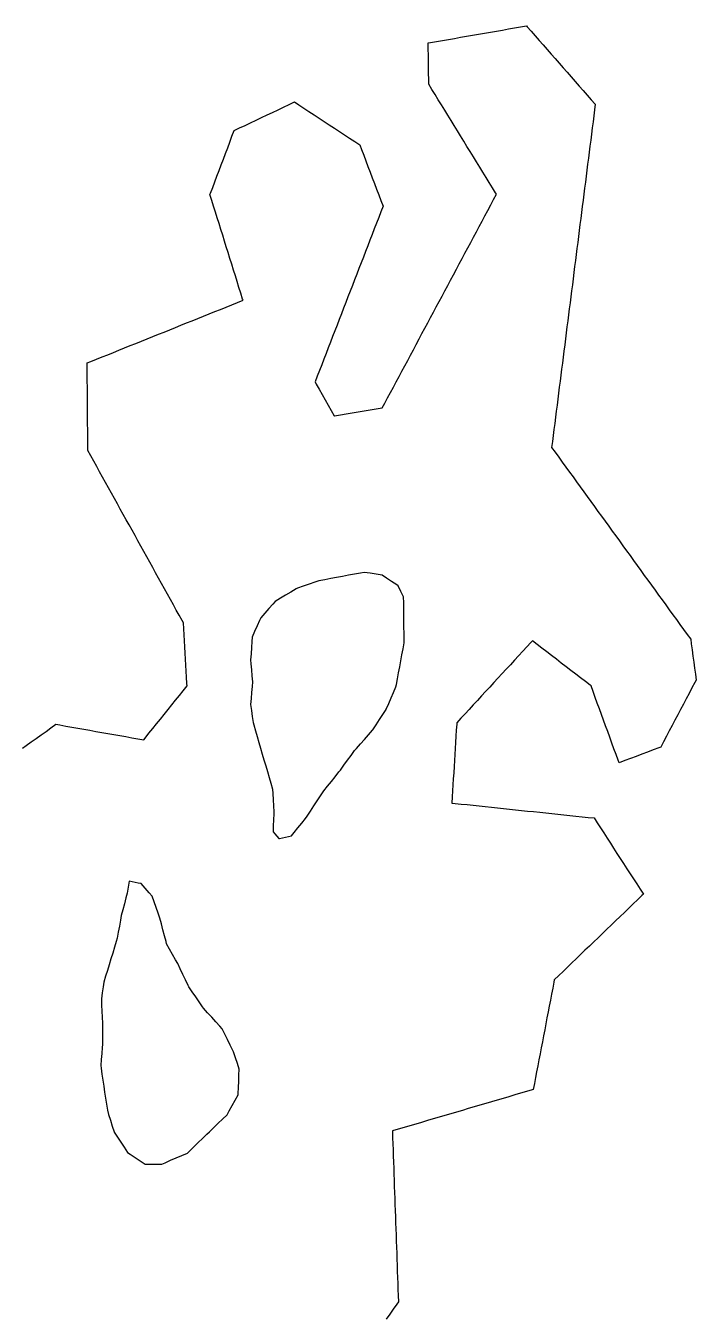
# Model space of a CAD drawing. Header units: millimetres. Extents: x 32 to 3054, y 42 to 5568.
# Drawn here: x 893.9 to 1004.2, y 1613.5 to 1826 of the extents above; entities that cross this region are included whole.
import ezdxf

# ---------------------------------------------------------------- set-up
doc = ezdxf.new("R2010")
doc.units = ezdxf.units.MM
for name, color, linetype in [('ALL_ISLANDS', 7, 'Continuous'), ('OUTLINE_ISLAND_01', 7, 'Continuous'), ('OUTLINE_ISLAND_22', 7, 'Continuous'), ('OUTLINE_ISLAND_26', 7, 'Continuous')]:
    doc.layers.add(name, color=color, linetype=linetype)

msp = doc.modelspace()

# ---------------------------------------------------------------- linework, layer by layer
at = {"layer": 'ALL_ISLANDS'}
msp.add_lwpolyline([(893.3855, 1707.1407), (893.986, 1707.5711), (894.7987, 1708.1537), (895.6115, 1708.7364), (896.4242, 1709.319), (897.237, 1709.9016), (898.0497, 1710.4842), (898.8625, 1711.0668), (899.517, 1710.9512), (900.5017, 1710.7772), (901.4865, 1710.6032), (902.4712, 1710.4292), (903.456, 1710.2552), (904.4407, 1710.0812), (905.4255, 1709.9072), (906.4102, 1709.7331), (907.395, 1709.5591), (908.3797, 1709.3851), (909.3644, 1709.2111), (910.3492, 1709.0371), (911.3339, 1708.8631), (912.3187, 1708.6891), (913.3034, 1708.5151), (913.5406, 1708.8091), (914.1684, 1709.5875), (914.7962, 1710.3659), (915.424, 1711.1442), (916.0518, 1711.9226), (916.6796, 1712.701), (917.3074, 1713.4793), (917.9352, 1714.2577), (918.5631, 1715.0361), (919.1909, 1715.8145), (919.8187, 1716.5928), (920.4465, 1717.3712), (920.421, 1717.8027), (920.362, 1718.8009), (920.303, 1719.7992), (920.244, 1720.7975), (920.185, 1721.7957), (920.126, 1722.794), (920.0671, 1723.7922), (920.0081, 1724.7905), (919.9491, 1725.7888), (919.8901, 1726.787), (919.8311, 1727.7853), (919.6423, 1728.1255), (919.1572, 1729), (918.6721, 1729.8744), (918.187, 1730.7489), (917.7019, 1731.6233), (917.2168, 1732.4978), (916.7316, 1733.3722), (916.2465, 1734.2467), (915.7614, 1735.1211), (915.2763, 1735.9956), (914.7912, 1736.87), (914.3061, 1737.7445), (913.821, 1738.6189), (913.3358, 1739.4934), (912.8507, 1740.3678), (912.3656, 1741.2423), (911.8805, 1742.1167), (911.3954, 1742.9912), (910.9103, 1743.8656), (910.4251, 1744.7401), (909.94, 1745.6145), (909.4549, 1746.489), (908.9698, 1747.3634), (908.4847, 1748.2379), (907.9996, 1749.1123), (907.5145, 1749.9868), (907.0293, 1750.8613), (906.5442, 1751.7357), (906.0591, 1752.6102), (905.574, 1753.4846), (905.0889, 1754.3591), (904.6038, 1755.2335), (904.1187, 1756.108), (904.1154, 1756.5295), (904.1078, 1757.5295), (904.1002, 1758.5294), (904.0926, 1759.5294), (904.085, 1760.5294), (904.0774, 1761.5294), (904.0697, 1762.5293), (904.0621, 1763.5293), (904.0545, 1764.5293), (904.0469, 1765.5292), (904.0393, 1766.5292), (904.0317, 1767.5292), (904.024, 1768.5292), (904.0164, 1769.5291), (904.0088, 1770.5291), (904.6007, 1770.7672), (905.5284, 1771.1404), (906.4561, 1771.5137), (907.3839, 1771.8869), (908.3116, 1772.2601), (909.2394, 1772.6334), (910.1671, 1773.0066), (911.0948, 1773.3798), (912.0226, 1773.753), (912.9503, 1774.1263), (913.8781, 1774.4995), (914.8058, 1774.8727), (915.7335, 1775.246), (916.6613, 1775.6192), (917.589, 1775.9924), (918.5168, 1776.3657), (919.4445, 1776.7389), (920.3722, 1777.1121), (921.3, 1777.4853), (922.2277, 1777.8586), (923.1554, 1778.2318), (924.0832, 1778.605), (925.0109, 1778.9783), (925.9387, 1779.3515), (926.8664, 1779.7247), (927.7941, 1780.098), (928.7219, 1780.4712), (929.6496, 1780.8444), (929.5852, 1781.0504), (929.287, 1782.0049), (928.9887, 1782.9594), (928.6904, 1783.9139), (928.3922, 1784.8683), (928.0939, 1785.8228), (927.7956, 1786.7773), (927.4974, 1787.7318), (927.1991, 1788.6863), (926.9008, 1789.6408), (926.6025, 1790.5952), (926.3043, 1791.5497), (926.006, 1792.5042), (925.7077, 1793.4587), (925.4095, 1794.4132), (925.1112, 1795.3676), (924.8129, 1796.3221), (924.5147, 1797.2766), (924.2164, 1798.2311), (924.3063, 1798.4701), (924.6586, 1799.406), (925.0108, 1800.342), (925.363, 1801.2779), (925.7152, 1802.2138), (926.0674, 1803.1497), (926.4196, 1804.0856), (926.7719, 1805.0215), (927.1241, 1805.9575), (927.4763, 1806.8934), (927.8285, 1807.8293), (928.1807, 1808.7652), (928.1898, 1808.7695), (929.0932, 1809.1983), (929.9966, 1809.6271), (930.9, 1810.0559), (931.8034, 1810.4847), (932.7067, 1810.9135), (933.6101, 1811.3424), (934.5135, 1811.7712), (935.4169, 1812.2), (936.3203, 1812.6288), (937.2237, 1813.0576), (938.1271, 1813.4864), (938.8293, 1813.0253), (939.6652, 1812.4764), (940.5011, 1811.9275), (941.337, 1811.3786), (942.1729, 1810.8297), (943.0087, 1810.2808), (943.8446, 1809.7319), (944.6805, 1809.183), (945.5164, 1808.6341), (946.3523, 1808.0852), (947.1882, 1807.5363), (948.0241, 1806.9874), (948.86, 1806.4385), (949.1467, 1805.6846), (949.5022, 1804.7499), (949.8577, 1803.8152), (950.2132, 1802.8806), (950.5687, 1801.9459), (950.9242, 1801.0112), (951.2797, 1800.0765), (951.6352, 1799.1418), (951.9907, 1798.2072), (952.3461, 1797.2725), (952.7016, 1796.3378), (952.6973, 1796.3265), (952.3364, 1795.3939), (951.9755, 1794.4613), (951.6146, 1793.5287), (951.2538, 1792.5961), (950.8929, 1791.6635), (950.532, 1790.7308), (950.1711, 1789.7982), (949.8102, 1788.8656), (949.4494, 1787.933), (949.0885, 1787.0004), (948.7276, 1786.0678), (948.3667, 1785.1352), (948.0058, 1784.2026), (947.645, 1783.2699), (947.2841, 1782.3373), (946.9232, 1781.4047), (946.5623, 1780.4721), (946.2014, 1779.5395), (945.8406, 1778.6069), (945.4797, 1777.6743), (945.1188, 1776.7417), (944.7579, 1775.809), (944.3971, 1774.8764), (944.0362, 1773.9438), (943.6753, 1773.0112), (943.3144, 1772.0786), (942.9535, 1771.146), (942.5927, 1770.2134), (942.2318, 1769.2808), (941.8709, 1768.3481), (941.51, 1767.4155), (941.7094, 1767.0639), (942.2026, 1766.194), (942.6958, 1765.3241), (943.1891, 1764.4542), (943.6823, 1763.5843), (944.1755, 1762.7144), (944.6687, 1761.8445), (944.676, 1761.8457), (945.6628, 1762.0075), (946.6496, 1762.1694), (947.6364, 1762.3312), (948.6233, 1762.4931), (949.6101, 1762.6549), (950.5969, 1762.8168), (951.5837, 1762.9787), (952.5705, 1763.1405), (952.9718, 1763.8917), (953.443, 1764.7737), (953.9143, 1765.6557), (954.3855, 1766.5377), (954.8567, 1767.4197), (955.3279, 1768.3018), (955.7991, 1769.1838), (956.2703, 1770.0658), (956.7416, 1770.9478), (957.2128, 1771.8298), (957.684, 1772.7119), (958.1552, 1773.5939), (958.6264, 1774.4759), (959.0976, 1775.3579), (959.5689, 1776.2399), (960.0401, 1777.1219), (960.5113, 1778.004), (960.9825, 1778.886), (961.4537, 1779.768), (961.9249, 1780.65), (962.3962, 1781.532), (962.8674, 1782.414), (963.3386, 1783.2961), (963.8098, 1784.1781), (964.281, 1785.0601), (964.7522, 1785.9421), (965.2235, 1786.8241), (965.6947, 1787.7062), (966.1659, 1788.5882), (966.6371, 1789.4702), (967.1083, 1790.3522), (967.5795, 1791.2342), (968.0508, 1792.1162), (968.522, 1792.9983), (968.9932, 1793.8803), (969.4644, 1794.7623), (969.9356, 1795.6443), (970.4068, 1796.5263), (970.8781, 1797.4083), (971.3493, 1798.2904), (971.2124, 1798.5131), (970.6887, 1799.365), (970.165, 1800.2169), (969.6414, 1801.0688), (969.1177, 1801.9207), (968.594, 1802.7727), (968.0703, 1803.6246), (967.5466, 1804.4765), (967.023, 1805.3284), (966.4993, 1806.1803), (965.9756, 1807.0322), (965.4519, 1807.8842), (964.9283, 1808.7361), (964.4046, 1809.588), (963.8809, 1810.4399), (963.3572, 1811.2918), (962.8336, 1812.1437), (962.3099, 1812.9957), (961.7862, 1813.8476), (961.2625, 1814.6995), (960.7389, 1815.5514), (960.2152, 1816.4033), (960.2036, 1817.1976), (960.1891, 1818.1975), (960.1745, 1819.1974), (960.16, 1820.1973), (960.1454, 1821.1972), (960.1308, 1822.1971), (960.1163, 1823.197), (960.5062, 1823.2649), (961.4914, 1823.4367), (962.4765, 1823.6084), (963.4616, 1823.7801), (964.4468, 1823.9518), (965.4319, 1824.1236), (966.4171, 1824.2953), (967.4022, 1824.467), (968.3874, 1824.6387), (969.3725, 1824.8105), (970.3577, 1824.9822), (971.3428, 1825.1539), (972.3279, 1825.3256), (973.3131, 1825.4974), (974.2982, 1825.6691), (975.2834, 1825.8408), (976.2685, 1826.0125), (976.39, 1825.8742), (977.05, 1825.1229), (977.71, 1824.3716), (978.3699, 1823.6203), (979.0299, 1822.869), (979.6899, 1822.1177), (980.3498, 1821.3665), (981.0098, 1820.6152), (981.6698, 1819.8639), (982.3297, 1819.1126), (982.9897, 1818.3613), (983.6497, 1817.61), (984.3096, 1816.8587), (984.9696, 1816.1074), (985.6296, 1815.3561), (986.2895, 1814.6048), (986.9495, 1813.8535), (987.6095, 1813.1022), (987.492, 1812.1776), (987.3659, 1811.1856), (987.2399, 1810.1936), (987.1138, 1809.2016), (986.9878, 1808.2095), (986.8617, 1807.2175), (986.7357, 1806.2255), (986.6096, 1805.2335), (986.4836, 1804.2414), (986.3575, 1803.2494), (986.2315, 1802.2574), (986.1054, 1801.2654), (985.9794, 1800.2734), (985.8533, 1799.2813), (985.7272, 1798.2893), (985.6012, 1797.2973), (985.4751, 1796.3053), (985.3491, 1795.3132), (985.223, 1794.3212), (985.097, 1793.3292), (984.9709, 1792.3372), (984.8449, 1791.3451), (984.7188, 1790.3531), (984.5928, 1789.3611), (984.4667, 1788.3691), (984.3407, 1787.377), (984.2146, 1786.385), (984.0886, 1785.393), (983.9625, 1784.401), (983.8364, 1783.409), (983.7104, 1782.4169), (983.5843, 1781.4249), (983.4583, 1780.4329), (983.3322, 1779.4409), (983.2062, 1778.4488), (983.0801, 1777.4568), (982.9541, 1776.4648), (982.828, 1775.4728), (982.702, 1774.4807), (982.5759, 1773.4887), (982.4499, 1772.4967), (982.3238, 1771.5047), (982.1978, 1770.5126), (982.0717, 1769.5206), (981.9457, 1768.5286), (981.8196, 1767.5366), (981.6935, 1766.5446), (981.5675, 1765.5525), (981.4414, 1764.5605), (981.3154, 1763.5685), (981.1893, 1762.5765), (981.0633, 1761.5844), (980.9372, 1760.5924), (980.8112, 1759.6004), (980.6851, 1758.6084), (980.5591, 1757.6163), (980.433, 1756.6243), (981.0135, 1755.8232), (981.6003, 1755.0134), (982.187, 1754.2036), (982.7738, 1753.3939), (983.3605, 1752.5841), (983.9473, 1751.7743), (984.534, 1750.9645), (985.1207, 1750.1548), (985.7075, 1749.345), (986.2942, 1748.5352), (986.881, 1747.7255), (987.4677, 1746.9157), (988.0545, 1746.1059), (988.6412, 1745.2962), (989.228, 1744.4864), (989.8147, 1743.6766), (990.4015, 1742.8668), (990.9882, 1742.0571), (991.575, 1741.2473), (992.1617, 1740.4375), (992.7485, 1739.6278), (993.3352, 1738.818), (993.922, 1738.0082), (994.5087, 1737.1984), (995.0955, 1736.3887), (995.6822, 1735.5789), (996.2689, 1734.7691), (996.8557, 1733.9594), (997.4424, 1733.1496), (998.0292, 1732.3398), (998.6159, 1731.5301), (999.2027, 1730.7203), (999.7894, 1729.9105), (1000.3762, 1729.1007), (1000.9629, 1728.291), (1001.5497, 1727.4812), (1002.1364, 1726.6714), (1002.7232, 1725.8617), (1003.3099, 1725.0519), (1003.4129, 1724.2862), (1003.5461, 1723.2952), (1003.6794, 1722.3041), (1003.8126, 1721.313), (1003.9459, 1720.3219), (1004.0791, 1719.3308), (1004.2124, 1718.3398), (1003.9933, 1717.9255), (1003.5256, 1717.0416), (1003.0579, 1716.1577), (1002.5903, 1715.2738), (1002.1226, 1714.3899), (1001.655, 1713.506), (1001.1873, 1712.6221), (1000.7196, 1711.7382), (1000.252, 1710.8543), (999.7843, 1709.9704), (999.3167, 1709.0865), (998.849, 1708.2026), (998.3813, 1707.3186), (998.0718, 1707.202), (997.1359, 1706.8496), (996.2001, 1706.4971), (995.2643, 1706.1446), (994.3285, 1705.7921), (993.3927, 1705.4396), (992.4568, 1705.0872), (991.521, 1704.7347), (991.3646, 1705.1651), (991.0231, 1706.1049), (990.6816, 1707.0448), (990.34, 1707.9847), (989.9985, 1708.9245), (989.657, 1709.8644), (989.3154, 1710.8043), (988.9739, 1711.7441), (988.6324, 1712.684), (988.2908, 1713.6239), (987.9493, 1714.5638), (987.6078, 1715.5036), (987.2662, 1716.4435), (986.9247, 1717.3834), (986.7776, 1717.4963), (985.9844, 1718.1052), (985.1911, 1718.714), (984.3978, 1719.3229), (983.6046, 1719.9318), (982.8113, 1720.5407), (982.0181, 1721.1496), (981.2248, 1721.7585), (980.4316, 1722.3674), (979.6383, 1722.9763), (978.845, 1723.5851), (978.0518, 1724.194), (977.2585, 1724.8029), (977.0268, 1724.5517), (976.3489, 1723.8165), (975.671, 1723.0814), (974.993, 1722.3463), (974.3151, 1721.6112), (973.6372, 1720.876), (972.9593, 1720.1409), (972.2813, 1719.4058), (971.6034, 1718.6707), (970.9255, 1717.9355), (970.2475, 1717.2004), (969.5696, 1716.4653), (968.8917, 1715.7302), (968.2137, 1714.995), (967.5358, 1714.2599), (966.8579, 1713.5248), (966.18, 1712.7896), (965.502, 1712.0545), (964.8241, 1711.3194), (964.8093, 1711.083), (964.747, 1710.085), (964.6847, 1709.0869), (964.6223, 1708.0889), (964.56, 1707.0908), (964.4977, 1706.0928), (964.4353, 1705.0947), (964.373, 1704.0966), (964.3107, 1703.0986), (964.2483, 1702.1005), (964.186, 1701.1025), (964.1237, 1700.1044), (964.0613, 1699.1064), (963.999, 1698.1083), (964.5437, 1698.0511), (965.5382, 1697.9466), (966.5327, 1697.8422), (967.5272, 1697.7377), (968.5218, 1697.6332), (969.5163, 1697.5288), (970.5108, 1697.4243), (971.5054, 1697.3198), (972.4999, 1697.2154), (973.4944, 1697.1109), (974.4889, 1697.0064), (975.4835, 1696.902), (976.478, 1696.7975), (977.4725, 1696.693), (978.4671, 1696.5886), (979.4616, 1696.4841), (980.4561, 1696.3796), (981.4506, 1696.2752), (982.4452, 1696.1707), (983.4397, 1696.0662), (984.4342, 1695.9618), (985.4288, 1695.8573), (986.4233, 1695.7528), (987.4178, 1695.6484), (987.923, 1694.8662), (988.4656, 1694.0262), (989.0081, 1693.1862), (989.5507, 1692.3462), (990.0933, 1691.5062), (990.6358, 1690.6662), (991.1784, 1689.8262), (991.721, 1688.9862), (992.2635, 1688.1461), (992.8061, 1687.3061), (993.3487, 1686.4661), (993.8912, 1685.6261), (994.4338, 1684.7861), (994.9764, 1683.9461), (995.5189, 1683.1061), (995.2842, 1682.8803), (994.5633, 1682.1872), (993.8425, 1681.494), (993.1217, 1680.8009), (992.4009, 1680.1078), (991.6801, 1679.4147), (990.9593, 1678.7215), (990.2384, 1678.0284), (989.5176, 1677.3353), (988.7968, 1676.6421), (988.076, 1675.949), (987.3552, 1675.2559), (986.6344, 1674.5628), (985.9136, 1673.8696), (985.1927, 1673.1765), (984.4719, 1672.4834), (983.7511, 1671.7903), (983.0303, 1671.0971), (982.3095, 1670.404), (981.5887, 1669.7109), (980.8678, 1669.0177), (980.7934, 1668.6299), (980.6049, 1667.6479), (980.4163, 1666.6658), (980.2278, 1665.6837), (980.0393, 1664.7017), (979.8507, 1663.7196), (979.6622, 1662.7375), (979.4737, 1661.7555), (979.2851, 1660.7734), (979.0966, 1659.7913), (978.9081, 1658.8093), (978.7195, 1657.8272), (978.531, 1656.8451), (978.3425, 1655.8631), (978.1539, 1654.881), (977.9654, 1653.8989), (977.7769, 1652.9169), (977.5884, 1651.9348), (977.3998, 1650.9527), (977.2522, 1650.9094), (976.2927, 1650.6279), (975.3331, 1650.3463), (974.3736, 1650.0647), (973.414, 1649.7832), (972.4545, 1649.5016), (971.4949, 1649.22), (970.5354, 1648.9385), (969.5759, 1648.6569), (968.6163, 1648.3753), (967.6568, 1648.0938), (966.6972, 1647.8122), (965.7377, 1647.5306), (964.7781, 1647.2491), (963.8186, 1646.9675), (962.8591, 1646.6859), (961.8995, 1646.4044), (960.94, 1646.1228), (959.9804, 1645.8413), (959.0209, 1645.5597), (958.0614, 1645.2781), (957.1018, 1644.9966), (956.1423, 1644.715), (955.1827, 1644.4334), (954.2232, 1644.1519), (954.2278, 1644.0216), (954.2632, 1643.0222), (954.2985, 1642.0228), (954.3339, 1641.0234), (954.3693, 1640.0241), (954.4046, 1639.0247), (954.44, 1638.0253), (954.4754, 1637.0259), (954.5107, 1636.0266), (954.5461, 1635.0272), (954.5815, 1634.0278), (954.6168, 1633.0284), (954.6522, 1632.0291), (954.6876, 1631.0297), (954.7229, 1630.0303), (954.7583, 1629.0309), (954.7937, 1628.0316), (954.829, 1627.0322), (954.8644, 1626.0328), (954.8998, 1625.0335), (954.9351, 1624.0341), (954.9705, 1623.0347), (955.0059, 1622.0353), (955.0412, 1621.036), (955.0766, 1620.0366), (955.112, 1619.0372), (955.1473, 1618.0378), (955.1827, 1617.0385), (955.2181, 1616.0391), (954.9425, 1615.6449), (954.3695, 1614.8254), (953.7965, 1614.0059), (953.2235, 1613.1863)], dxfattribs=at)
for points in [[(952.5489, 1735.6177), (951.56, 1735.766), (950.571, 1735.9144), (949.5821, 1736.0628), (948.9893, 1735.9521), (948.0063, 1735.7686), (947.0233, 1735.5851), (946.0403, 1735.4016), (945.0572, 1735.2181), (944.0742, 1735.0346), (943.0912, 1734.8511), (942.1082, 1734.6676), (941.4585, 1734.4493), (940.5105, 1734.131), (939.5625, 1733.8126), (938.6146, 1733.4942), (938.3709, 1733.3487), (937.5124, 1732.836), (936.6538, 1732.3233), (935.7952, 1731.8105), (934.9367, 1731.2978), (934.5526, 1730.8629), (933.8906, 1730.1134), (933.2287, 1729.3639), (932.5667, 1728.6143), (932.3702, 1728.1727), (931.9636, 1727.2591), (931.5571, 1726.3455), (931.1505, 1725.4318), (931.1012, 1724.6832), (931.0354, 1723.6853), (930.9697, 1722.6875), (930.904, 1721.6897), (930.9563, 1721.0419), (931.0368, 1720.0451), (931.1172, 1719.0483), (931.1977, 1718.0516), (931.1339, 1717.2935), (931.0501, 1716.297), (930.9663, 1715.3005), (930.8825, 1714.3041), (931.0202, 1713.3322), (931.1605, 1712.3421), (931.3008, 1711.3519), (931.4134, 1710.9676), (931.6947, 1710.008), (931.976, 1709.0484), (932.2572, 1708.0887), (932.5385, 1707.1291), (932.8197, 1706.1695), (933.101, 1705.2098), (933.3823, 1704.2502), (933.6635, 1703.2906), (933.9448, 1702.3309), (934.226, 1701.3713), (934.5073, 1700.4117), (934.5476, 1699.6579), (934.6009, 1698.6594), (934.6543, 1697.6608), (934.7077, 1696.6622), (934.697, 1696.3484), (934.6631, 1695.349), (934.6293, 1694.3495), (934.5954, 1693.3501), (934.8788, 1693.0197), (935.5299, 1692.2606), (935.6694, 1692.2911), (936.6464, 1692.5043), (937.6234, 1692.7176), (938.0539, 1693.2444), (938.6867, 1694.0187), (939.3195, 1694.7931), (939.9523, 1695.5674), (940.2105, 1695.961), (940.7588, 1696.7972), (941.3072, 1697.6335), (941.8556, 1698.4697), (942.4039, 1699.306), (942.9523, 1700.1422), (943.5551, 1700.8882), (944.1836, 1701.666), (944.8121, 1702.4438), (945.4406, 1703.2217), (945.6638, 1703.5293), (946.2511, 1704.3387), (946.8384, 1705.1481), (947.4257, 1705.9575), (948.013, 1706.7669), (948.2955, 1707.0865), (948.9578, 1707.8358), (949.6201, 1708.585), (950.2824, 1709.3343), (950.9446, 1710.0835), (950.9995, 1710.1664), (951.5512, 1711.0004), (952.103, 1711.8344), (952.6547, 1712.6684), (953.2065, 1713.5024), (953.2306, 1713.5582), (953.6271, 1714.4762), (954.0236, 1715.3943), (954.4202, 1716.3123), (954.8167, 1717.2303), (954.8838, 1717.5892), (955.0675, 1718.5722), (955.2512, 1719.5552), (955.435, 1720.5382), (955.6187, 1721.5212), (955.8024, 1722.5041), (955.9862, 1723.4871), (956.1699, 1724.4701), (956.1626, 1725.0655), (956.1503, 1726.0655), (956.138, 1727.0654), (956.1257, 1728.0653), (956.1134, 1729.0652), (956.1012, 1730.0652), (956.0889, 1731.0651), (956.0766, 1732.065), (955.6443, 1732.9386), (955.2009, 1733.8349), (954.9331, 1734.0149), (954.1032, 1734.5728), (953.2733, 1735.1307)], [(910.8927, 1685.2272), (910.7407, 1684.2388), (910.5886, 1683.2505), (910.3851, 1682.4865), (910.1277, 1681.5202), (909.8702, 1680.5539), (909.6128, 1679.5876), (909.48, 1678.847), (909.3035, 1677.8627), (909.127, 1676.8784), (908.9505, 1675.8941), (908.7813, 1675.3348), (908.4919, 1674.3776), (908.2024, 1673.4204), (907.913, 1672.4632), (907.6236, 1671.506), (907.3341, 1670.5488), (907.0447, 1669.5916), (906.7553, 1668.6344), (906.6373, 1667.8564), (906.4875, 1666.8677), (906.3376, 1665.879), (906.3381, 1665.8662), (906.3798, 1664.8671), (906.4215, 1663.868), (906.4633, 1662.8688), (906.505, 1661.8697), (906.5075, 1661.3641), (906.5127, 1660.3641), (906.5178, 1659.3642), (906.5229, 1658.3642), (906.4832, 1657.8816), (906.401, 1656.885), (906.3189, 1655.8884), (906.2367, 1654.8918), (906.2993, 1654.4691), (906.4457, 1653.4798), (906.5921, 1652.4906), (906.7385, 1651.5014), (906.885, 1650.5122), (907.0314, 1649.523), (907.1778, 1648.5337), (907.3242, 1647.5445), (907.5367, 1646.8578), (907.8322, 1645.9024), (908.1277, 1644.9471), (908.4232, 1643.9917), (908.4408, 1643.9648), (908.9877, 1643.1276), (909.5347, 1642.2904), (910.0816, 1641.4532), (910.6285, 1640.6161), (911.0583, 1640.3289), (911.8899, 1639.7734), (912.7214, 1639.2179), (913.5529, 1638.6624), (914.318, 1638.6714), (915.3179, 1638.683), (916.3178, 1638.6947), (916.8188, 1638.9122), (917.736, 1639.3106), (918.6532, 1639.7089), (919.5705, 1640.1073), (920.4877, 1640.5057), (920.8274, 1640.8352), (921.5452, 1641.5314), (922.263, 1642.2277), (922.9808, 1642.9239), (923.6986, 1643.6202), (924.1251, 1644.025), (924.8503, 1644.7135), (925.5756, 1645.402), (926.3008, 1646.0904), (927.0261, 1646.7789), (927.3977, 1647.4647), (927.8741, 1648.344), (928.3504, 1649.2232), (928.8268, 1650.1024), (928.8373, 1650.3161), (928.8862, 1651.3149), (928.9351, 1652.3137), (928.984, 1653.3125), (929.0329, 1654.3113), (928.7206, 1655.2511), (928.4053, 1656.2001), (928.09, 1657.1491), (927.9738, 1657.3851), (927.5322, 1658.2824), (927.0907, 1659.1796), (926.6491, 1660.0768), (926.2076, 1660.9741), (925.8368, 1661.3836), (925.1657, 1662.1249), (924.4945, 1662.8662), (923.8234, 1663.6075), (923.1522, 1664.3488), (923.0076, 1664.5558), (922.4346, 1665.3753), (921.8617, 1666.1949), (921.2887, 1667.0145), (920.7158, 1667.8341), (920.6003, 1668.081), (920.1767, 1668.9869), (919.753, 1669.8927), (919.3294, 1670.7985), (918.9057, 1671.7043), (918.5517, 1672.3316), (918.0601, 1673.2024), (917.5685, 1674.0733), (917.077, 1674.9441), (916.9816, 1675.3108), (916.73, 1676.2786), (916.4783, 1677.2464), (916.2267, 1678.2142), (915.975, 1679.182), (915.6951, 1679.9615), (915.357, 1680.9026), (915.019, 1681.8438), (914.681, 1682.7849), (914.2071, 1683.3338), (913.5536, 1684.0907), (912.9001, 1684.8477), (912.4102, 1684.9403), (911.4276, 1685.1261)]]:
    msp.add_lwpolyline(points, close=True, dxfattribs=at)
at = {"layer": 'OUTLINE_ISLAND_01'}
msp.add_lwpolyline([(893.3855, 1707.1407), (893.986, 1707.5711), (894.7987, 1708.1537), (895.6115, 1708.7364), (896.4242, 1709.319), (897.237, 1709.9016), (898.0497, 1710.4842), (898.8625, 1711.0668), (899.517, 1710.9512), (900.5017, 1710.7772), (901.4865, 1710.6032), (902.4712, 1710.4292), (903.456, 1710.2552), (904.4407, 1710.0812), (905.4255, 1709.9072), (906.4102, 1709.7331), (907.395, 1709.5591), (908.3797, 1709.3851), (909.3644, 1709.2111), (910.3492, 1709.0371), (911.3339, 1708.8631), (912.3187, 1708.6891), (913.3034, 1708.5151), (913.5406, 1708.8091), (914.1684, 1709.5875), (914.7962, 1710.3659), (915.424, 1711.1442), (916.0518, 1711.9226), (916.6796, 1712.701), (917.3074, 1713.4793), (917.9352, 1714.2577), (918.5631, 1715.0361), (919.1909, 1715.8145), (919.8187, 1716.5928), (920.4465, 1717.3712), (920.421, 1717.8027), (920.362, 1718.8009), (920.303, 1719.7992), (920.244, 1720.7975), (920.185, 1721.7957), (920.126, 1722.794), (920.0671, 1723.7922), (920.0081, 1724.7905), (919.9491, 1725.7888), (919.8901, 1726.787), (919.8311, 1727.7853), (919.6423, 1728.1255), (919.1572, 1729), (918.6721, 1729.8744), (918.187, 1730.7489), (917.7019, 1731.6233), (917.2168, 1732.4978), (916.7316, 1733.3722), (916.2465, 1734.2467), (915.7614, 1735.1211), (915.2763, 1735.9956), (914.7912, 1736.87), (914.3061, 1737.7445), (913.821, 1738.6189), (913.3358, 1739.4934), (912.8507, 1740.3678), (912.3656, 1741.2423), (911.8805, 1742.1167), (911.3954, 1742.9912), (910.9103, 1743.8656), (910.4251, 1744.7401), (909.94, 1745.6145), (909.4549, 1746.489), (908.9698, 1747.3634), (908.4847, 1748.2379), (907.9996, 1749.1123), (907.5145, 1749.9868), (907.0293, 1750.8613), (906.5442, 1751.7357), (906.0591, 1752.6102), (905.574, 1753.4846), (905.0889, 1754.3591), (904.6038, 1755.2335), (904.1187, 1756.108), (904.1154, 1756.5295), (904.1078, 1757.5295), (904.1002, 1758.5294), (904.0926, 1759.5294), (904.085, 1760.5294), (904.0774, 1761.5294), (904.0697, 1762.5293), (904.0621, 1763.5293), (904.0545, 1764.5293), (904.0469, 1765.5292), (904.0393, 1766.5292), (904.0317, 1767.5292), (904.024, 1768.5292), (904.0164, 1769.5291), (904.0088, 1770.5291), (904.6007, 1770.7672), (905.5284, 1771.1404), (906.4561, 1771.5137), (907.3839, 1771.8869), (908.3116, 1772.2601), (909.2394, 1772.6334), (910.1671, 1773.0066), (911.0948, 1773.3798), (912.0226, 1773.753), (912.9503, 1774.1263), (913.8781, 1774.4995), (914.8058, 1774.8727), (915.7335, 1775.246), (916.6613, 1775.6192), (917.589, 1775.9924), (918.5168, 1776.3657), (919.4445, 1776.7389), (920.3722, 1777.1121), (921.3, 1777.4853), (922.2277, 1777.8586), (923.1554, 1778.2318), (924.0832, 1778.605), (925.0109, 1778.9783), (925.9387, 1779.3515), (926.8664, 1779.7247), (927.7941, 1780.098), (928.7219, 1780.4712), (929.6496, 1780.8444), (929.5852, 1781.0504), (929.287, 1782.0049), (928.9887, 1782.9594), (928.6904, 1783.9139), (928.3922, 1784.8683), (928.0939, 1785.8228), (927.7956, 1786.7773), (927.4974, 1787.7318), (927.1991, 1788.6863), (926.9008, 1789.6408), (926.6025, 1790.5952), (926.3043, 1791.5497), (926.006, 1792.5042), (925.7077, 1793.4587), (925.4095, 1794.4132), (925.1112, 1795.3676), (924.8129, 1796.3221), (924.5147, 1797.2766), (924.2164, 1798.2311), (924.3063, 1798.4701), (924.6586, 1799.406), (925.0108, 1800.342), (925.363, 1801.2779), (925.7152, 1802.2138), (926.0674, 1803.1497), (926.4196, 1804.0856), (926.7719, 1805.0215), (927.1241, 1805.9575), (927.4763, 1806.8934), (927.8285, 1807.8293), (928.1807, 1808.7652), (928.1898, 1808.7695), (929.0932, 1809.1983), (929.9966, 1809.6271), (930.9, 1810.0559), (931.8034, 1810.4847), (932.7067, 1810.9135), (933.6101, 1811.3424), (934.5135, 1811.7712), (935.4169, 1812.2), (936.3203, 1812.6288), (937.2237, 1813.0576), (938.1271, 1813.4864), (938.8293, 1813.0253), (939.6652, 1812.4764), (940.5011, 1811.9275), (941.337, 1811.3786), (942.1729, 1810.8297), (943.0087, 1810.2808), (943.8446, 1809.7319), (944.6805, 1809.183), (945.5164, 1808.6341), (946.3523, 1808.0852), (947.1882, 1807.5363), (948.0241, 1806.9874), (948.86, 1806.4385), (949.1467, 1805.6846), (949.5022, 1804.7499), (949.8577, 1803.8152), (950.2132, 1802.8806), (950.5687, 1801.9459), (950.9242, 1801.0112), (951.2797, 1800.0765), (951.6352, 1799.1418), (951.9907, 1798.2072), (952.3461, 1797.2725), (952.7016, 1796.3378), (952.6973, 1796.3265), (952.3364, 1795.3939), (951.9755, 1794.4613), (951.6146, 1793.5287), (951.2538, 1792.5961), (950.8929, 1791.6635), (950.532, 1790.7308), (950.1711, 1789.7982), (949.8102, 1788.8656), (949.4494, 1787.933), (949.0885, 1787.0004), (948.7276, 1786.0678), (948.3667, 1785.1352), (948.0058, 1784.2026), (947.645, 1783.2699), (947.2841, 1782.3373), (946.9232, 1781.4047), (946.5623, 1780.4721), (946.2014, 1779.5395), (945.8406, 1778.6069), (945.4797, 1777.6743), (945.1188, 1776.7417), (944.7579, 1775.809), (944.3971, 1774.8764), (944.0362, 1773.9438), (943.6753, 1773.0112), (943.3144, 1772.0786), (942.9535, 1771.146), (942.5927, 1770.2134), (942.2318, 1769.2808), (941.8709, 1768.3481), (941.51, 1767.4155), (941.7094, 1767.0639), (942.2026, 1766.194), (942.6958, 1765.3241), (943.1891, 1764.4542), (943.6823, 1763.5843), (944.1755, 1762.7144), (944.6687, 1761.8445), (944.676, 1761.8457), (945.6628, 1762.0075), (946.6496, 1762.1694), (947.6364, 1762.3312), (948.6233, 1762.4931), (949.6101, 1762.6549), (950.5969, 1762.8168), (951.5837, 1762.9787), (952.5705, 1763.1405), (952.9718, 1763.8917), (953.443, 1764.7737), (953.9143, 1765.6557), (954.3855, 1766.5377), (954.8567, 1767.4197), (955.3279, 1768.3018), (955.7991, 1769.1838), (956.2703, 1770.0658), (956.7416, 1770.9478), (957.2128, 1771.8298), (957.684, 1772.7119), (958.1552, 1773.5939), (958.6264, 1774.4759), (959.0976, 1775.3579), (959.5689, 1776.2399), (960.0401, 1777.1219), (960.5113, 1778.004), (960.9825, 1778.886), (961.4537, 1779.768), (961.9249, 1780.65), (962.3962, 1781.532), (962.8674, 1782.414), (963.3386, 1783.2961), (963.8098, 1784.1781), (964.281, 1785.0601), (964.7522, 1785.9421), (965.2235, 1786.8241), (965.6947, 1787.7062), (966.1659, 1788.5882), (966.6371, 1789.4702), (967.1083, 1790.3522), (967.5795, 1791.2342), (968.0508, 1792.1162), (968.522, 1792.9983), (968.9932, 1793.8803), (969.4644, 1794.7623), (969.9356, 1795.6443), (970.4068, 1796.5263), (970.8781, 1797.4083), (971.3493, 1798.2904), (971.2124, 1798.5131), (970.6887, 1799.365), (970.165, 1800.2169), (969.6414, 1801.0688), (969.1177, 1801.9207), (968.594, 1802.7727), (968.0703, 1803.6246), (967.5466, 1804.4765), (967.023, 1805.3284), (966.4993, 1806.1803), (965.9756, 1807.0322), (965.4519, 1807.8842), (964.9283, 1808.7361), (964.4046, 1809.588), (963.8809, 1810.4399), (963.3572, 1811.2918), (962.8336, 1812.1437), (962.3099, 1812.9957), (961.7862, 1813.8476), (961.2625, 1814.6995), (960.7389, 1815.5514), (960.2152, 1816.4033), (960.2036, 1817.1976), (960.1891, 1818.1975), (960.1745, 1819.1974), (960.16, 1820.1973), (960.1454, 1821.1972), (960.1308, 1822.1971), (960.1163, 1823.197), (960.5062, 1823.2649), (961.4914, 1823.4367), (962.4765, 1823.6084), (963.4616, 1823.7801), (964.4468, 1823.9518), (965.4319, 1824.1236), (966.4171, 1824.2953), (967.4022, 1824.467), (968.3874, 1824.6387), (969.3725, 1824.8105), (970.3577, 1824.9822), (971.3428, 1825.1539), (972.3279, 1825.3256), (973.3131, 1825.4974), (974.2982, 1825.6691), (975.2834, 1825.8408), (976.2685, 1826.0125), (976.39, 1825.8742), (977.05, 1825.1229), (977.71, 1824.3716), (978.3699, 1823.6203), (979.0299, 1822.869), (979.6899, 1822.1177), (980.3498, 1821.3665), (981.0098, 1820.6152), (981.6698, 1819.8639), (982.3297, 1819.1126), (982.9897, 1818.3613), (983.6497, 1817.61), (984.3096, 1816.8587), (984.9696, 1816.1074), (985.6296, 1815.3561), (986.2895, 1814.6048), (986.9495, 1813.8535), (987.6095, 1813.1022), (987.492, 1812.1776), (987.3659, 1811.1856), (987.2399, 1810.1936), (987.1138, 1809.2016), (986.9878, 1808.2095), (986.8617, 1807.2175), (986.7357, 1806.2255), (986.6096, 1805.2335), (986.4836, 1804.2414), (986.3575, 1803.2494), (986.2315, 1802.2574), (986.1054, 1801.2654), (985.9794, 1800.2734), (985.8533, 1799.2813), (985.7272, 1798.2893), (985.6012, 1797.2973), (985.4751, 1796.3053), (985.3491, 1795.3132), (985.223, 1794.3212), (985.097, 1793.3292), (984.9709, 1792.3372), (984.8449, 1791.3451), (984.7188, 1790.3531), (984.5928, 1789.3611), (984.4667, 1788.3691), (984.3407, 1787.377), (984.2146, 1786.385), (984.0886, 1785.393), (983.9625, 1784.401), (983.8364, 1783.409), (983.7104, 1782.4169), (983.5843, 1781.4249), (983.4583, 1780.4329), (983.3322, 1779.4409), (983.2062, 1778.4488), (983.0801, 1777.4568), (982.9541, 1776.4648), (982.828, 1775.4728), (982.702, 1774.4807), (982.5759, 1773.4887), (982.4499, 1772.4967), (982.3238, 1771.5047), (982.1978, 1770.5126), (982.0717, 1769.5206), (981.9457, 1768.5286), (981.8196, 1767.5366), (981.6935, 1766.5446), (981.5675, 1765.5525), (981.4414, 1764.5605), (981.3154, 1763.5685), (981.1893, 1762.5765), (981.0633, 1761.5844), (980.9372, 1760.5924), (980.8112, 1759.6004), (980.6851, 1758.6084), (980.5591, 1757.6163), (980.433, 1756.6243), (981.0135, 1755.8232), (981.6003, 1755.0134), (982.187, 1754.2036), (982.7738, 1753.3939), (983.3605, 1752.5841), (983.9473, 1751.7743), (984.534, 1750.9645), (985.1207, 1750.1548), (985.7075, 1749.345), (986.2942, 1748.5352), (986.881, 1747.7255), (987.4677, 1746.9157), (988.0545, 1746.1059), (988.6412, 1745.2962), (989.228, 1744.4864), (989.8147, 1743.6766), (990.4015, 1742.8668), (990.9882, 1742.0571), (991.575, 1741.2473), (992.1617, 1740.4375), (992.7485, 1739.6278), (993.3352, 1738.818), (993.922, 1738.0082), (994.5087, 1737.1984), (995.0955, 1736.3887), (995.6822, 1735.5789), (996.2689, 1734.7691), (996.8557, 1733.9594), (997.4424, 1733.1496), (998.0292, 1732.3398), (998.6159, 1731.5301), (999.2027, 1730.7203), (999.7894, 1729.9105), (1000.3762, 1729.1007), (1000.9629, 1728.291), (1001.5497, 1727.4812), (1002.1364, 1726.6714), (1002.7232, 1725.8617), (1003.3099, 1725.0519), (1003.4129, 1724.2862), (1003.5461, 1723.2952), (1003.6794, 1722.3041), (1003.8126, 1721.313), (1003.9459, 1720.3219), (1004.0791, 1719.3308), (1004.2124, 1718.3398), (1003.9933, 1717.9255), (1003.5256, 1717.0416), (1003.0579, 1716.1577), (1002.5903, 1715.2738), (1002.1226, 1714.3899), (1001.655, 1713.506), (1001.1873, 1712.6221), (1000.7196, 1711.7382), (1000.252, 1710.8543), (999.7843, 1709.9704), (999.3167, 1709.0865), (998.849, 1708.2026), (998.3813, 1707.3186), (998.0718, 1707.202), (997.1359, 1706.8496), (996.2001, 1706.4971), (995.2643, 1706.1446), (994.3285, 1705.7921), (993.3927, 1705.4396), (992.4568, 1705.0872), (991.521, 1704.7347), (991.3646, 1705.1651), (991.0231, 1706.1049), (990.6816, 1707.0448), (990.34, 1707.9847), (989.9985, 1708.9245), (989.657, 1709.8644), (989.3154, 1710.8043), (988.9739, 1711.7441), (988.6324, 1712.684), (988.2908, 1713.6239), (987.9493, 1714.5638), (987.6078, 1715.5036), (987.2662, 1716.4435), (986.9247, 1717.3834), (986.7776, 1717.4963), (985.9844, 1718.1052), (985.1911, 1718.714), (984.3978, 1719.3229), (983.6046, 1719.9318), (982.8113, 1720.5407), (982.0181, 1721.1496), (981.2248, 1721.7585), (980.4316, 1722.3674), (979.6383, 1722.9763), (978.845, 1723.5851), (978.0518, 1724.194), (977.2585, 1724.8029), (977.0268, 1724.5517), (976.3489, 1723.8165), (975.671, 1723.0814), (974.993, 1722.3463), (974.3151, 1721.6112), (973.6372, 1720.876), (972.9593, 1720.1409), (972.2813, 1719.4058), (971.6034, 1718.6707), (970.9255, 1717.9355), (970.2475, 1717.2004), (969.5696, 1716.4653), (968.8917, 1715.7302), (968.2137, 1714.995), (967.5358, 1714.2599), (966.8579, 1713.5248), (966.18, 1712.7896), (965.502, 1712.0545), (964.8241, 1711.3194), (964.8093, 1711.083), (964.747, 1710.085), (964.6847, 1709.0869), (964.6223, 1708.0889), (964.56, 1707.0908), (964.4977, 1706.0928), (964.4353, 1705.0947), (964.373, 1704.0966), (964.3107, 1703.0986), (964.2483, 1702.1005), (964.186, 1701.1025), (964.1237, 1700.1044), (964.0613, 1699.1064), (963.999, 1698.1083), (964.5437, 1698.0511), (965.5382, 1697.9466), (966.5327, 1697.8422), (967.5272, 1697.7377), (968.5218, 1697.6332), (969.5163, 1697.5288), (970.5108, 1697.4243), (971.5054, 1697.3198), (972.4999, 1697.2154), (973.4944, 1697.1109), (974.4889, 1697.0064), (975.4835, 1696.902), (976.478, 1696.7975), (977.4725, 1696.693), (978.4671, 1696.5886), (979.4616, 1696.4841), (980.4561, 1696.3796), (981.4506, 1696.2752), (982.4452, 1696.1707), (983.4397, 1696.0662), (984.4342, 1695.9618), (985.4288, 1695.8573), (986.4233, 1695.7528), (987.4178, 1695.6484), (987.923, 1694.8662), (988.4656, 1694.0262), (989.0081, 1693.1862), (989.5507, 1692.3462), (990.0933, 1691.5062), (990.6358, 1690.6662), (991.1784, 1689.8262), (991.721, 1688.9862), (992.2635, 1688.1461), (992.8061, 1687.3061), (993.3487, 1686.4661), (993.8912, 1685.6261), (994.4338, 1684.7861), (994.9764, 1683.9461), (995.5189, 1683.1061), (995.2842, 1682.8803), (994.5633, 1682.1872), (993.8425, 1681.494), (993.1217, 1680.8009), (992.4009, 1680.1078), (991.6801, 1679.4147), (990.9593, 1678.7215), (990.2384, 1678.0284), (989.5176, 1677.3353), (988.7968, 1676.6421), (988.076, 1675.949), (987.3552, 1675.2559), (986.6344, 1674.5628), (985.9136, 1673.8696), (985.1927, 1673.1765), (984.4719, 1672.4834), (983.7511, 1671.7903), (983.0303, 1671.0971), (982.3095, 1670.404), (981.5887, 1669.7109), (980.8678, 1669.0177), (980.7934, 1668.6299), (980.6049, 1667.6479), (980.4163, 1666.6658), (980.2278, 1665.6837), (980.0393, 1664.7017), (979.8507, 1663.7196), (979.6622, 1662.7375), (979.4737, 1661.7555), (979.2851, 1660.7734), (979.0966, 1659.7913), (978.9081, 1658.8093), (978.7195, 1657.8272), (978.531, 1656.8451), (978.3425, 1655.8631), (978.1539, 1654.881), (977.9654, 1653.8989), (977.7769, 1652.9169), (977.5884, 1651.9348), (977.3998, 1650.9527), (977.2522, 1650.9094), (976.2927, 1650.6279), (975.3331, 1650.3463), (974.3736, 1650.0647), (973.414, 1649.7832), (972.4545, 1649.5016), (971.4949, 1649.22), (970.5354, 1648.9385), (969.5759, 1648.6569), (968.6163, 1648.3753), (967.6568, 1648.0938), (966.6972, 1647.8122), (965.7377, 1647.5306), (964.7781, 1647.2491), (963.8186, 1646.9675), (962.8591, 1646.6859), (961.8995, 1646.4044), (960.94, 1646.1228), (959.9804, 1645.8413), (959.0209, 1645.5597), (958.0614, 1645.2781), (957.1018, 1644.9966), (956.1423, 1644.715), (955.1827, 1644.4334), (954.2232, 1644.1519), (954.2278, 1644.0216), (954.2632, 1643.0222), (954.2985, 1642.0228), (954.3339, 1641.0234), (954.3693, 1640.0241), (954.4046, 1639.0247), (954.44, 1638.0253), (954.4754, 1637.0259), (954.5107, 1636.0266), (954.5461, 1635.0272), (954.5815, 1634.0278), (954.6168, 1633.0284), (954.6522, 1632.0291), (954.6876, 1631.0297), (954.7229, 1630.0303), (954.7583, 1629.0309), (954.7937, 1628.0316), (954.829, 1627.0322), (954.8644, 1626.0328), (954.8998, 1625.0335), (954.9351, 1624.0341), (954.9705, 1623.0347), (955.0059, 1622.0353), (955.0412, 1621.036), (955.0766, 1620.0366), (955.112, 1619.0372), (955.1473, 1618.0378), (955.1827, 1617.0385), (955.2181, 1616.0391), (954.9425, 1615.6449), (954.3695, 1614.8254), (953.7965, 1614.0059), (953.2235, 1613.1863)], dxfattribs=at)
at = {"layer": 'OUTLINE_ISLAND_22'}
msp.add_lwpolyline([(952.5489, 1735.6177), (951.56, 1735.766), (950.571, 1735.9144), (949.5821, 1736.0628), (948.9893, 1735.9521), (948.0063, 1735.7686), (947.0233, 1735.5851), (946.0403, 1735.4016), (945.0572, 1735.2181), (944.0742, 1735.0346), (943.0912, 1734.8511), (942.1082, 1734.6676), (941.4585, 1734.4493), (940.5105, 1734.131), (939.5625, 1733.8126), (938.6146, 1733.4942), (938.3709, 1733.3487), (937.5124, 1732.836), (936.6538, 1732.3233), (935.7952, 1731.8105), (934.9367, 1731.2978), (934.5526, 1730.8629), (933.8906, 1730.1134), (933.2287, 1729.3639), (932.5667, 1728.6143), (932.3702, 1728.1727), (931.9636, 1727.2591), (931.5571, 1726.3455), (931.1505, 1725.4318), (931.1012, 1724.6832), (931.0354, 1723.6853), (930.9697, 1722.6875), (930.904, 1721.6897), (930.9563, 1721.0419), (931.0368, 1720.0451), (931.1172, 1719.0483), (931.1977, 1718.0516), (931.1339, 1717.2935), (931.0501, 1716.297), (930.9663, 1715.3005), (930.8825, 1714.3041), (931.0202, 1713.3322), (931.1605, 1712.3421), (931.3008, 1711.3519), (931.4134, 1710.9676), (931.6947, 1710.008), (931.976, 1709.0484), (932.2572, 1708.0887), (932.5385, 1707.1291), (932.8197, 1706.1695), (933.101, 1705.2098), (933.3823, 1704.2502), (933.6635, 1703.2906), (933.9448, 1702.3309), (934.226, 1701.3713), (934.5073, 1700.4117), (934.5476, 1699.6579), (934.6009, 1698.6594), (934.6543, 1697.6608), (934.7077, 1696.6622), (934.697, 1696.3484), (934.6631, 1695.349), (934.6293, 1694.3495), (934.5954, 1693.3501), (934.8788, 1693.0197), (935.5299, 1692.2606), (935.6694, 1692.2911), (936.6464, 1692.5043), (937.6234, 1692.7176), (938.0539, 1693.2444), (938.6867, 1694.0187), (939.3195, 1694.7931), (939.9523, 1695.5674), (940.2105, 1695.961), (940.7588, 1696.7972), (941.3072, 1697.6335), (941.8556, 1698.4697), (942.4039, 1699.306), (942.9523, 1700.1422), (943.5551, 1700.8882), (944.1836, 1701.666), (944.8121, 1702.4438), (945.4406, 1703.2217), (945.6638, 1703.5293), (946.2511, 1704.3387), (946.8384, 1705.1481), (947.4257, 1705.9575), (948.013, 1706.7669), (948.2955, 1707.0865), (948.9578, 1707.8358), (949.6201, 1708.585), (950.2824, 1709.3343), (950.9446, 1710.0835), (950.9995, 1710.1664), (951.5512, 1711.0004), (952.103, 1711.8344), (952.6547, 1712.6684), (953.2065, 1713.5024), (953.2306, 1713.5582), (953.6271, 1714.4762), (954.0236, 1715.3943), (954.4202, 1716.3123), (954.8167, 1717.2303), (954.8838, 1717.5892), (955.0675, 1718.5722), (955.2512, 1719.5552), (955.435, 1720.5382), (955.6187, 1721.5212), (955.8024, 1722.5041), (955.9862, 1723.4871), (956.1699, 1724.4701), (956.1626, 1725.0655), (956.1503, 1726.0655), (956.138, 1727.0654), (956.1257, 1728.0653), (956.1134, 1729.0652), (956.1012, 1730.0652), (956.0889, 1731.0651), (956.0766, 1732.065), (955.6443, 1732.9386), (955.2009, 1733.8349), (954.9331, 1734.0149), (954.1032, 1734.5728), (953.2733, 1735.1307)], close=True, dxfattribs=at)
at = {"layer": 'OUTLINE_ISLAND_26'}
msp.add_lwpolyline([(910.8927, 1685.2272), (910.7407, 1684.2388), (910.5886, 1683.2505), (910.3851, 1682.4865), (910.1277, 1681.5202), (909.8702, 1680.5539), (909.6128, 1679.5876), (909.48, 1678.847), (909.3035, 1677.8627), (909.127, 1676.8784), (908.9505, 1675.8941), (908.7813, 1675.3348), (908.4919, 1674.3776), (908.2024, 1673.4204), (907.913, 1672.4632), (907.6236, 1671.506), (907.3341, 1670.5488), (907.0447, 1669.5916), (906.7553, 1668.6344), (906.6373, 1667.8564), (906.4875, 1666.8677), (906.3376, 1665.879), (906.3381, 1665.8662), (906.3798, 1664.8671), (906.4215, 1663.868), (906.4633, 1662.8688), (906.505, 1661.8697), (906.5075, 1661.3641), (906.5127, 1660.3641), (906.5178, 1659.3642), (906.5229, 1658.3642), (906.4832, 1657.8816), (906.401, 1656.885), (906.3189, 1655.8884), (906.2367, 1654.8918), (906.2993, 1654.4691), (906.4457, 1653.4798), (906.5921, 1652.4906), (906.7385, 1651.5014), (906.885, 1650.5122), (907.0314, 1649.523), (907.1778, 1648.5337), (907.3242, 1647.5445), (907.5367, 1646.8578), (907.8322, 1645.9024), (908.1277, 1644.9471), (908.4232, 1643.9917), (908.4408, 1643.9648), (908.9877, 1643.1276), (909.5347, 1642.2904), (910.0816, 1641.4532), (910.6285, 1640.6161), (911.0583, 1640.3289), (911.8899, 1639.7734), (912.7214, 1639.2179), (913.5529, 1638.6624), (914.318, 1638.6714), (915.3179, 1638.683), (916.3178, 1638.6947), (916.8188, 1638.9122), (917.736, 1639.3106), (918.6532, 1639.7089), (919.5705, 1640.1073), (920.4877, 1640.5057), (920.8274, 1640.8352), (921.5452, 1641.5314), (922.263, 1642.2277), (922.9808, 1642.9239), (923.6986, 1643.6202), (924.1251, 1644.025), (924.8503, 1644.7135), (925.5756, 1645.402), (926.3008, 1646.0904), (927.0261, 1646.7789), (927.3977, 1647.4647), (927.8741, 1648.344), (928.3504, 1649.2232), (928.8268, 1650.1024), (928.8373, 1650.3161), (928.8862, 1651.3149), (928.9351, 1652.3137), (928.984, 1653.3125), (929.0329, 1654.3113), (928.7206, 1655.2511), (928.4053, 1656.2001), (928.09, 1657.1491), (927.9738, 1657.3851), (927.5322, 1658.2824), (927.0907, 1659.1796), (926.6491, 1660.0768), (926.2076, 1660.9741), (925.8368, 1661.3836), (925.1657, 1662.1249), (924.4945, 1662.8662), (923.8234, 1663.6075), (923.1522, 1664.3488), (923.0076, 1664.5558), (922.4346, 1665.3753), (921.8617, 1666.1949), (921.2887, 1667.0145), (920.7158, 1667.8341), (920.6003, 1668.081), (920.1767, 1668.9869), (919.753, 1669.8927), (919.3294, 1670.7985), (918.9057, 1671.7043), (918.5517, 1672.3316), (918.0601, 1673.2024), (917.5685, 1674.0733), (917.077, 1674.9441), (916.9816, 1675.3108), (916.73, 1676.2786), (916.4783, 1677.2464), (916.2267, 1678.2142), (915.975, 1679.182), (915.6951, 1679.9615), (915.357, 1680.9026), (915.019, 1681.8438), (914.681, 1682.7849), (914.2071, 1683.3338), (913.5536, 1684.0907), (912.9001, 1684.8477), (912.4102, 1684.9403), (911.4276, 1685.1261)], close=True, dxfattribs=at)

doc.saveas('drawing.dxf')
